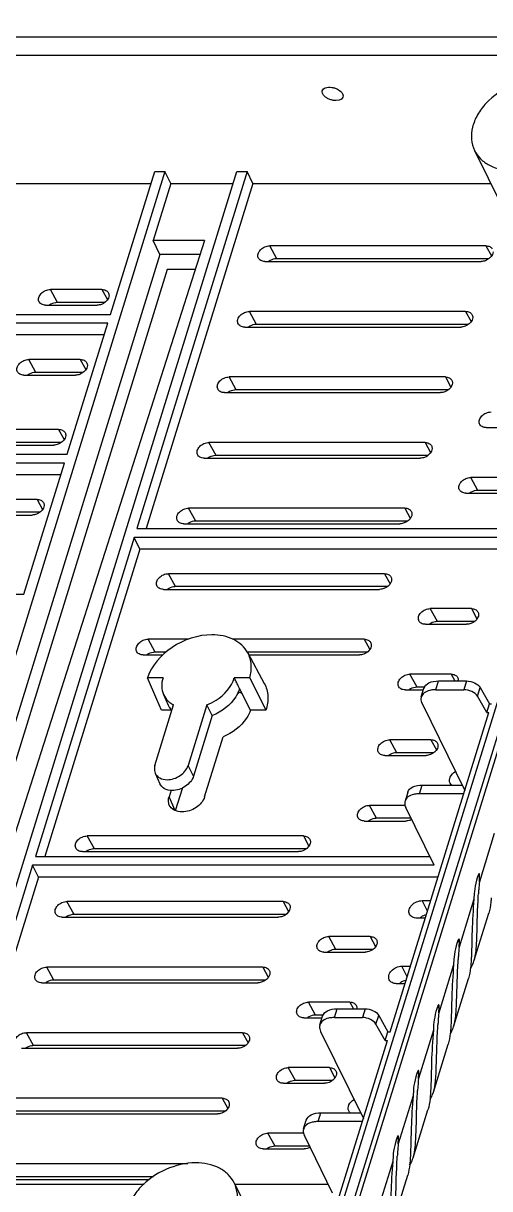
# Model space of a CAD drawing. Header units: millimetres. Extents: x -1 to 407, y -1 to 283.
# Drawn here: x 381.07 to 391.51, y 241.93 to 268.03 of the extents above; entities that cross this region are included whole.
import ezdxf

# ---------------------------------------------------------------- set-up
doc = ezdxf.new("R2010")
doc.units = ezdxf.units.MM
doc.header["$LTSCALE"] = 23.1
doc.layers.get('0').update_dxf_attribs({"linetype": 'CONTINUOUS'})

msp = doc.modelspace()

# ---------------------------------------------------------------- linework, layer by layer
at = {"color": 7, "linetype": 'Continuous'}
for p, q in [((387.9324, 240.6983), (398.3291, 274.3422)), ((398.5577, 274.3422), (388.1609, 240.6983)), ((388.2565, 240.6357), (398.6533, 274.2796)), ((391.9692, 267.7191), (380.235, 267.7191)), ((391.8326, 267.3111), (380.1216, 267.3111)), ((391.1688, 265.1809), (392.4576, 262.5546)), ((384.2405, 264.709), (377.2303, 242.0239)), ((378.8399, 242.0239), (385.8501, 264.709)), ((383.0217, 261.5101), (384.0103, 264.709)), ((386.0804, 264.709), (383.6089, 256.7113)), ((384.0103, 264.709), (384.2405, 264.709)), ((384.3702, 264.4449), (384.2405, 264.709)), ((385.8501, 264.709), (386.0804, 264.709)), ((386.21, 264.4449), (386.0804, 264.709)), ((379.1892, 264.4449), (383.9286, 264.4449)), ((386.21, 264.4449), (383.8202, 256.7113)), ((384.3702, 264.4449), (383.9744, 263.1641)), ((384.3702, 264.4449), (385.7685, 264.4449)), ((386.21, 264.4449), (391.53, 264.4449)), ((385.1234, 263.1641), (378.652, 242.8955)), ((385.1234, 263.1641), (383.9744, 263.1641)), ((384.1269, 262.8533), (383.9744, 263.1641)), ((391.4214, 263.0457), (386.5859, 263.0457)), ((386.7447, 262.7554), (386.5859, 263.0457)), ((391.4214, 263.0457), (391.5454, 262.8192)), ((384.1269, 262.8533), (377.9595, 242.8955)), ((385.0242, 262.8533), (384.1269, 262.8533)), ((386.4775, 262.6951), (391.3131, 262.6951)), ((391.484, 262.7554), (386.7447, 262.7554)), ((384.2909, 262.5192), (378.2267, 242.8955)), ((384.9175, 262.5192), (384.2909, 262.5192)), ((382.8293, 262.0665), (381.678, 262.0665)), ((381.8368, 261.7762), (381.678, 262.0665)), ((382.8293, 262.0665), (382.9533, 261.84)), ((381.5696, 261.7159), (382.721, 261.7159)), ((382.8918, 261.7762), (381.8368, 261.7762)), ((390.9676, 261.5769), (386.132, 261.5769)), ((386.2909, 261.2867), (386.132, 261.5769)), ((390.9676, 261.5769), (391.0915, 261.3504)), ((382.9612, 261.3143), (378.0105, 261.3143)), ((378.071, 261.5101), (383.0217, 261.5101)), ((382.0535, 258.3768), (382.9612, 261.3143)), ((382.8796, 261.0501), (378.1402, 261.0501)), ((386.0236, 261.2263), (390.8592, 261.2263)), ((391.0301, 261.2867), (386.2909, 261.2867)), ((382.3452, 260.4999), (381.1938, 260.4999)), ((381.3527, 260.2096), (381.1938, 260.4999)), ((382.3452, 260.4999), (382.4691, 260.2734)), ((381.0855, 260.1493), (382.2368, 260.1493)), ((382.4077, 260.2096), (381.3527, 260.2096)), ((390.5137, 260.1082), (385.6781, 260.1082)), ((385.837, 259.8179), (385.6781, 260.1082)), ((390.5137, 260.1082), (390.6376, 259.8817)), ((385.5698, 259.7576), (390.4053, 259.7576)), ((390.5762, 259.8179), (385.837, 259.8179)), ((391.4297, 258.9743), (392.3508, 258.9743)), ((381.861, 258.9332), (380.7097, 258.9332)), ((381.861, 258.9332), (381.985, 258.7067)), ((380.6014, 258.5826), (381.7527, 258.5826)), ((381.9236, 258.6429), (380.8686, 258.6429)), ((390.0598, 258.6395), (385.2242, 258.6395)), ((385.3831, 258.3492), (385.2242, 258.6395)), ((390.0598, 258.6395), (390.1838, 258.413)), ((381.993, 258.181), (377.0422, 258.181)), ((377.1028, 258.3768), (382.0535, 258.3768)), ((381.0852, 255.2435), (381.993, 258.181)), ((385.1159, 258.2889), (389.9515, 258.2889)), ((390.1223, 258.3492), (385.3831, 258.3492)), ((381.9113, 257.9168), (377.1719, 257.9168)), ((391.8851, 257.8561), (391.0842, 257.8561)), ((391.2431, 257.5659), (391.0842, 257.8561)), ((390.9759, 257.5055), (391.8969, 257.5055)), ((392.0155, 257.5659), (391.2431, 257.5659)), ((381.3769, 257.3666), (380.2256, 257.3666)), ((381.3769, 257.3666), (381.5009, 257.14)), ((389.6059, 257.1707), (384.7704, 257.1707)), ((384.9292, 256.8804), (384.7704, 257.1707)), ((389.6059, 257.1707), (389.7299, 256.9442)), ((380.1172, 257.0159), (381.2686, 257.0159)), ((381.4394, 257.0763), (380.3844, 257.0763)), ((389.6685, 256.8804), (384.9292, 256.8804)), ((383.6089, 256.7113), (392.4349, 256.7113)), ((384.662, 256.8201), (389.4976, 256.8201)), ((383.5484, 256.5154), (381.3395, 249.3676)), ((392.531, 256.5154), (383.5484, 256.5154)), ((383.678, 256.2513), (383.5484, 256.5154)), ((383.678, 256.2513), (381.5508, 249.3676)), ((392.6202, 256.2513), (383.678, 256.2513)), ((389.1521, 255.702), (384.3165, 255.702)), ((384.4754, 255.4117), (384.3165, 255.702)), ((389.1521, 255.702), (389.276, 255.4755)), ((384.2081, 255.3514), (389.0437, 255.3514)), ((389.2146, 255.4117), (384.4754, 255.4117)), ((376.1345, 255.2435), (381.0852, 255.2435)), ((391.0975, 254.9187), (390.1765, 254.9187)), ((390.3353, 254.6284), (390.1765, 254.9187)), ((391.0975, 254.9187), (391.2215, 254.6921)), ((390.0681, 254.568), (390.9892, 254.568)), ((391.16, 254.6284), (390.3353, 254.6284)), ((384.7769, 254.2332), (383.8626, 254.2332)), ((384.0215, 253.943), (383.8626, 254.2332)), ((388.6982, 254.2332), (385.7443, 254.2332)), ((388.6982, 254.2332), (388.8222, 254.0067)), ((383.7543, 253.8826), (384.1946, 253.8826)), ((384.2683, 253.943), (384.0215, 253.943)), ((388.7607, 253.943), (386.0932, 253.943)), ((386.0932, 253.929), (386.4626, 253.2432)), ((386.1182, 253.8826), (388.5898, 253.8826)), ((384.1966, 253.3687), (383.8512, 253.3687)), ((384.0572, 252.8868), (383.8512, 253.3687)), ((386.1357, 253.3687), (385.7903, 253.3687)), ((386.1357, 253.3687), (386.4987, 252.6463)), ((390.6436, 253.4499), (389.7226, 253.4499)), ((389.8814, 253.1596), (389.7226, 253.4499)), ((390.301, 253.1034), (390.3615, 253.2993)), ((390.3615, 253.2993), (390.9897, 253.2993)), ((390.6436, 253.4499), (390.7261, 253.2993)), ((390.9897, 253.2993), (390.9292, 253.1034)), ((384.2071, 252.9953), (384.3126, 252.758)), ((386.1533, 252.6463), (385.9114, 253.1279)), ((389.6142, 253.0993), (390.025, 253.0993)), ((390.0468, 253.1596), (389.8814, 253.1596)), ((389.9758, 252.9403), (390.0363, 253.1361)), ((390.301, 253.1034), (390.9292, 253.1034)), ((391.2314, 252.9562), (391.2919, 253.152)), ((391.4392, 252.5906), (391.2314, 252.9562)), ((391.2919, 253.152), (391.4997, 252.7864)), ((384.015, 251.4027), (384.4348, 252.7611)), ((384.1602, 252.6463), (384.0572, 252.8868)), ((385.1766, 252.7611), (384.7568, 251.4027)), ((385.2986, 252.5234), (385.1766, 252.7611)), ((389.993, 252.7926), (390.9492, 250.844)), ((391.4392, 252.5906), (391.4997, 252.7864)), ((391.4997, 252.7864), (391.5495, 252.7864)), ((384.3864, 252.6463), (384.1602, 252.6463)), ((385.2986, 252.5234), (384.8802, 251.1696)), ((386.4987, 252.6463), (386.1533, 252.6463)), ((389.2801, 245.4427), (391.489, 252.5906)), ((391.4392, 252.5906), (391.489, 252.5906)), ((385.1271, 250.7033), (385.5426, 252.048)), ((390.1898, 251.9812), (389.2687, 251.9812)), ((389.4276, 251.6909), (389.2687, 251.9812)), ((390.1898, 251.9812), (390.3137, 251.7547)), ((390.2523, 251.6909), (389.4276, 251.6909)), ((384.8802, 251.1696), (384.7568, 251.4027)), ((389.1604, 251.6306), (390.0814, 251.6306)), ((384.021, 251.2324), (384.1265, 250.9952)), ((384.6292, 250.903), (384.4715, 250.3925)), ((389.9367, 250.7724), (389.9972, 250.9682)), ((389.9972, 250.9682), (390.8883, 250.9682)), ((384.3774, 250.8535), (384.331, 250.7033)), ((384.4677, 250.4008), (384.331, 250.7033)), ((389.672, 250.805), (389.6115, 250.6092)), ((390.9271, 250.7724), (389.9367, 250.7724)), ((389.6157, 250.5124), (388.8148, 250.5124)), ((388.9737, 250.2222), (388.8148, 250.5124)), ((390.2616, 249.1718), (389.6287, 250.4616)), ((388.7065, 250.1618), (389.6275, 250.1618)), ((389.7462, 250.2222), (388.9737, 250.2222)), ((387.3366, 249.827), (382.501, 249.827)), ((382.6599, 249.5368), (382.501, 249.827)), ((387.3366, 249.827), (387.4605, 249.6005)), ((391.6077, 249.88), (391.2748, 248.803)), ((381.3395, 249.3676), (390.1655, 249.3676)), ((382.3926, 249.4764), (387.2282, 249.4764)), ((387.3991, 249.5368), (382.6599, 249.5368)), ((381.279, 249.1718), (379.0701, 242.0239)), ((390.2616, 249.1718), (381.279, 249.1718)), ((381.4086, 248.9076), (381.279, 249.1718)), ((381.4086, 248.9076), (379.2814, 242.0239)), ((390.3508, 248.9076), (381.4086, 248.9076)), ((391.2421, 248.9303), (391.281, 248.9303)), ((391.2748, 248.803), (391.281, 248.9303)), ((391.16, 248.5387), (391.1538, 248.4113)), ((391.2513, 248.4824), (391.2544, 248.5318)), ((386.8827, 248.3583), (382.0471, 248.3583)), ((382.206, 248.068), (382.0471, 248.3583)), ((386.8827, 248.3583), (387.0067, 248.1318)), ((389.9976, 248.3788), (390.1874, 248.3788)), ((390.1141, 248.1415), (389.9976, 248.3788)), ((391.1538, 248.4113), (390.821, 247.3342)), ((381.9388, 248.0077), (386.7743, 248.0077)), ((386.9452, 248.068), (382.206, 248.068)), ((391.1538, 247.0234), (391.4866, 248.1005)), ((390.0664, 247.9872), (389.8766, 247.9872)), ((388.8281, 247.575), (387.9071, 247.575)), ((388.0659, 247.2847), (387.9071, 247.575)), ((388.8281, 247.575), (388.9521, 247.3486)), ((387.7987, 247.2244), (388.7198, 247.2244)), ((388.8907, 247.2847), (388.0659, 247.2847)), ((390.7883, 247.4616), (390.8272, 247.4616)), ((390.821, 247.3342), (390.8272, 247.4616)), ((390.7061, 247.0699), (390.6999, 246.9426)), ((390.7975, 247.0137), (390.8005, 247.0631)), ((386.4288, 246.8896), (381.5932, 246.8896)), ((381.7521, 246.5993), (381.5932, 246.8896)), ((386.4288, 246.8896), (386.5528, 246.663)), ((389.5437, 246.9101), (389.7336, 246.9101)), ((389.6602, 246.6727), (389.5437, 246.9101)), ((390.6999, 246.9426), (390.3671, 245.8655)), ((381.4849, 246.5389), (386.3205, 246.5389)), ((386.4913, 246.5993), (381.7521, 246.5993)), ((389.6125, 246.5184), (389.4227, 246.5184)), ((390.6999, 245.5547), (391.0327, 246.6317)), ((388.3743, 246.1062), (387.4532, 246.1062)), ((387.6121, 245.816), (387.4532, 246.1062)), ((388.0316, 245.7597), (388.0922, 245.9556)), ((388.0922, 245.9556), (388.7203, 245.9556)), ((388.3743, 246.1062), (388.4567, 245.9556)), ((388.7203, 245.9556), (388.6598, 245.7597)), ((390.3344, 245.9928), (390.3733, 245.9928)), ((390.3671, 245.8655), (390.3733, 245.9928)), ((387.3449, 245.7556), (387.7556, 245.7556)), ((387.7774, 245.816), (387.6121, 245.816)), ((387.7064, 245.5966), (387.767, 245.7924)), ((388.0316, 245.7597), (388.6598, 245.7597)), ((388.962, 245.6125), (389.0226, 245.8083)), ((389.0226, 245.8083), (389.2303, 245.4427)), ((385.9749, 245.4208), (381.1394, 245.4208)), ((381.2982, 245.1305), (381.1394, 245.4208)), ((385.9749, 245.4208), (386.0989, 245.1943)), ((387.7236, 245.4489), (388.6799, 243.5003)), ((389.1698, 245.2469), (388.962, 245.6125)), ((389.1698, 245.2469), (389.2303, 245.4427)), ((389.2303, 245.4427), (389.2801, 245.4427)), ((390.2461, 245.4738), (389.9132, 244.3968)), ((390.2522, 245.6012), (390.2461, 245.4738)), ((390.3436, 245.545), (390.3467, 245.5943)), ((386.0375, 245.1305), (381.2982, 245.1305)), ((387.7612, 240.5274), (389.2196, 245.2469)), ((389.1698, 245.2469), (389.2196, 245.2469)), ((390.246, 244.0859), (390.5788, 245.163)), ((381.031, 245.0702), (385.8666, 245.0702)), ((387.9204, 244.6375), (386.9993, 244.6375)), ((387.1582, 244.3472), (386.9993, 244.6375)), ((387.9204, 244.6375), (388.0445, 244.4106)), ((387.9838, 244.3472), (387.1582, 244.3472)), ((389.8805, 244.5241), (389.9194, 244.5241)), ((389.9132, 244.3968), (389.9194, 244.5241)), ((386.891, 244.2869), (387.812, 244.2869)), ((389.7984, 244.1324), (389.7922, 244.0051)), ((389.8897, 244.0762), (389.8928, 244.1256)), ((385.5211, 243.9521), (380.6855, 243.9521)), ((385.5211, 243.9521), (385.645, 243.7256)), ((389.7922, 244.0051), (389.4593, 242.928)), ((380.5771, 243.6015), (385.4127, 243.6015)), ((385.5836, 243.6618), (380.8444, 243.6618)), ((387.6673, 243.4287), (387.7278, 243.6245)), ((387.7278, 243.6245), (388.6189, 243.6245)), ((389.7921, 242.6172), (390.125, 243.6942)), ((387.3421, 243.2655), (387.4026, 243.4614)), ((388.6577, 243.4287), (387.6673, 243.4287)), ((387.3463, 243.1688), (386.5455, 243.1688)), ((386.7043, 242.8785), (386.5455, 243.1688)), ((387.9923, 241.8281), (387.3593, 243.1179)), ((389.4267, 243.0554), (389.4655, 243.0554)), ((389.4593, 242.928), (389.4655, 243.0554)), ((386.4371, 242.8181), (387.3582, 242.8181)), ((387.4768, 242.8785), (386.7043, 242.8785)), ((389.3383, 242.5363), (389.0055, 241.4593)), ((389.3445, 242.6637), (389.3383, 242.5363)), ((389.4359, 242.6075), (389.4389, 242.6569)), ((384.7552, 242.4833), (380.2316, 242.4833)), ((379.0701, 242.0239), (383.7735, 242.0239)), ((380.1233, 242.1327), (383.8899, 242.1327)), ((383.9799, 242.1931), (380.3905, 242.1931)), ((385.791, 242.0542), (387.0798, 239.4279)), ((385.8059, 242.0239), (387.8962, 242.0239)), ((389.3383, 241.1484), (389.6711, 242.2255))]:
    msp.add_line(p, q, dxfattribs=at)
for centre, radius, start, end in [((390.6606, 253.3195), 0.142, 351.97661, 357.90753), ((385.724, 252.2532), 0.8075, 77.26677, 79.30687), ((385.7325, 252.2907), 0.7691, 74.4331, 77.27349), ((385.742, 252.325), 0.7334, 72.01219, 74.42625), ((384.7306, 252.944), 0.4575, 203.96883, 212.07529), ((384.7406, 252.9507), 0.4695, 212.12279, 222.75593), ((389.6176, 250.4676), 0.3069, 290.3667, 297.53594), ((402.879, 247.7926), 11.6481, 175.02372, 175.87512), ((403.2703, 247.7641), 12.0404, 175.87413, 176.34444), ((390.1538, 247.7371), 0.3298, 123.96402, 130.14207), ((402.4251, 246.3238), 11.6481, 175.02372, 175.87512), ((402.8165, 246.2954), 12.0404, 175.87413, 176.34444), ((389.6999, 246.2683), 0.3298, 123.96402, 130.14207), ((402.3626, 244.8267), 12.0404, 175.87413, 176.34444), ((401.9713, 244.8551), 11.6481, 175.02372, 175.87512), ((401.5174, 243.3864), 11.6481, 175.02372, 175.87512), ((401.9087, 243.3579), 12.0404, 175.87413, 176.34444), ((401.0635, 241.9176), 11.6481, 175.02372, 175.87512), ((401.4549, 241.8892), 12.0404, 175.87413, 176.34444)]:
    msp.add_arc(centre, radius, start, end, dxfattribs=at)
for centre in [(391.2205, 248.7345), (390.7666, 247.2657), (390.3128, 245.797), (389.8589, 244.3283), (389.405, 242.8595)]:
    msp.add_ellipse(centre, major_axis=(0.0529, 0.2499), ratio=0.1214598, start_param=-0.6450953, end_param=2.4964974, dxfattribs=at)
for points, knots in [([(392.6648, 266.7872), (392.4364, 266.7872), (391.9743, 266.6783), (391.4939, 266.347), (391.2272, 265.9933), (391.1105, 265.714), (391.0835, 265.4338), (391.131, 265.258), (391.1689, 265.1808)], [0, 0, 0, 0, 0.2703309, 0.5444852, 0.6724799, 0.790269, 0.8982231, 1, 1, 1, 1]), ([(387.7607, 266.5192), (387.7698, 266.5509), (387.8225, 266.5896), (387.901, 266.6014), (387.9753, 266.5975), (388.0511, 266.5779), (388.138, 266.5373), (388.1947, 266.4887), (388.214, 266.4495)], [0, 0, 0, 0, 0.1869055, 0.3118999, 0.4541051, 0.60459, 0.7524478, 1, 1, 1, 1]), ([(387.7695, 266.4495), (387.7667, 266.4554), (387.7576, 266.4772), (387.756, 266.5027), (387.7607, 266.5192)], [0, 0, 0, 0, 0.2735636, 1, 1, 1, 1]), ([(388.2217, 266.3767), (388.1979, 266.3051), (388.0488, 266.2886), (387.9312, 266.3221), (387.8441, 266.3625), (387.7885, 266.4108), (387.7695, 266.4495)], [0, 0, 0, 0, 0.4418528, 0.5959184, 0.7470142, 1, 1, 1, 1]), ([(388.214, 266.4495), (388.217, 266.4434), (388.2263, 266.4206), (388.2274, 266.3937), (388.2217, 266.3767)], [0, 0, 0, 0, 0.2743885, 1, 1, 1, 1]), ([(391.1689, 265.1808), (391.2029, 265.1115), (391.298, 264.9808), (391.5779, 264.7821), (391.8487, 264.731), (392.0294, 264.731)], [0, 0, 0, 0, 0.2277254, 0.466793, 1, 1, 1, 1]), ([(386.3273, 262.7797), (386.3164, 262.8069), (386.3172, 262.8765), (386.3767, 262.9646), (386.4708, 263.0279), (386.5479, 263.0457), (386.5859, 263.0457)], [0, 0, 0, 0, 0.2088114, 0.4551301, 0.7297746, 1, 1, 1, 1]), ([(391.5803, 262.91), (391.5796, 262.8901), (391.5566, 262.8012), (391.4752, 262.7374), (391.4099, 262.7132)], [0, 0, 0, 0, 0.2230683, 1, 1, 1, 1]), ([(391.4214, 263.0457), (391.4507, 263.0457), (391.5065, 263.0362), (391.5511, 262.9987), (391.5639, 262.9768)], [0, 0, 0, 0, 0.5353291, 1, 1, 1, 1]), ([(386.4775, 262.6951), (386.4452, 262.6951), (386.383, 262.7064), (386.3377, 262.7538), (386.3273, 262.7797)], [0, 0, 0, 0, 0.5373811, 1, 1, 1, 1]), ([(386.7447, 262.7554), (386.7293, 262.7554), (386.6657, 262.7499), (386.6042, 262.725), (386.5641, 262.698)], [0, 0, 0, 0, 0.2416684, 1, 1, 1, 1]), ([(381.4194, 261.8005), (381.4085, 261.8278), (381.4093, 261.8974), (381.4688, 261.9854), (381.5629, 262.0488), (381.64, 262.0665), (381.678, 262.0665)], [0, 0, 0, 0, 0.2088114, 0.4551301, 0.7297746, 1, 1, 1, 1]), ([(382.9882, 261.9309), (382.9874, 261.9109), (382.9644, 261.8221), (382.8831, 261.7582), (382.8178, 261.734)], [0, 0, 0, 0, 0.2230683, 1, 1, 1, 1]), ([(382.8293, 262.0665), (382.8585, 262.0665), (382.9143, 262.0571), (382.9589, 262.0195), (382.9718, 261.9976)], [0, 0, 0, 0, 0.5353291, 1, 1, 1, 1]), ([(381.5696, 261.7159), (381.5373, 261.7159), (381.4751, 261.7273), (381.4298, 261.7747), (381.4194, 261.8005)], [0, 0, 0, 0, 0.5373811, 1, 1, 1, 1]), ([(381.8368, 261.7762), (381.8215, 261.7762), (381.7578, 261.7708), (381.6963, 261.7458), (381.6563, 261.7189)], [0, 0, 0, 0, 0.2416684, 1, 1, 1, 1]), ([(385.8734, 261.3109), (385.8625, 261.3382), (385.8633, 261.4078), (385.9228, 261.4959), (386.0169, 261.5592), (386.094, 261.5769), (386.132, 261.5769)], [0, 0, 0, 0, 0.2088114, 0.4551301, 0.7297746, 1, 1, 1, 1]), ([(390.9676, 261.5769), (390.9968, 261.5769), (391.0526, 261.5675), (391.0972, 261.5299), (391.1101, 261.5081)], [0, 0, 0, 0, 0.5353291, 1, 1, 1, 1]), ([(386.0236, 261.2263), (385.9913, 261.2263), (385.9291, 261.2377), (385.8838, 261.2851), (385.8734, 261.3109)], [0, 0, 0, 0, 0.5373811, 1, 1, 1, 1]), ([(391.1264, 261.4413), (391.1257, 261.4213), (391.1027, 261.3325), (391.0214, 261.2686), (390.956, 261.2444)], [0, 0, 0, 0, 0.2230683, 1, 1, 1, 1]), ([(386.2909, 261.2867), (386.2755, 261.2867), (386.2119, 261.2812), (386.1503, 261.2563), (386.1103, 261.2293)], [0, 0, 0, 0, 0.2416684, 1, 1, 1, 1]), ([(380.9353, 260.2339), (380.9244, 260.2611), (380.9252, 260.3307), (380.9847, 260.4188), (381.0788, 260.4821), (381.1559, 260.4999), (381.1938, 260.4999)], [0, 0, 0, 0, 0.2088114, 0.4551301, 0.7297746, 1, 1, 1, 1]), ([(382.504, 260.3642), (382.5033, 260.3442), (382.4803, 260.2554), (382.399, 260.1916), (382.3336, 260.1674)], [0, 0, 0, 0, 0.2230683, 1, 1, 1, 1]), ([(382.3452, 260.4999), (382.3744, 260.4999), (382.4302, 260.4904), (382.4748, 260.4528), (382.4877, 260.431)], [0, 0, 0, 0, 0.5353291, 1, 1, 1, 1]), ([(381.0855, 260.1493), (381.0532, 260.1493), (380.991, 260.1606), (380.9456, 260.208), (380.9353, 260.2339)], [0, 0, 0, 0, 0.5373811, 1, 1, 1, 1]), ([(381.3527, 260.2096), (381.3373, 260.2096), (381.2737, 260.2041), (381.2122, 260.1792), (381.1721, 260.1522)], [0, 0, 0, 0, 0.2416684, 1, 1, 1, 1]), ([(385.4195, 259.8422), (385.4086, 259.8694), (385.4095, 259.939), (385.469, 260.0271), (385.563, 260.0905), (385.6401, 260.1082), (385.6781, 260.1082)], [0, 0, 0, 0, 0.2088114, 0.4551301, 0.7297746, 1, 1, 1, 1]), ([(390.5137, 260.1082), (390.5429, 260.1082), (390.5987, 260.0988), (390.6433, 260.0612), (390.6562, 260.0393)], [0, 0, 0, 0, 0.5353291, 1, 1, 1, 1]), ([(385.5698, 259.7576), (385.5374, 259.7576), (385.4753, 259.7689), (385.4299, 259.8164), (385.4195, 259.8422)], [0, 0, 0, 0, 0.5373811, 1, 1, 1, 1]), ([(385.837, 259.8179), (385.8216, 259.8179), (385.758, 259.8125), (385.6964, 259.7875), (385.6564, 259.7605)], [0, 0, 0, 0, 0.2416684, 1, 1, 1, 1]), ([(390.6725, 259.9726), (390.6718, 259.9526), (390.6488, 259.8637), (390.5675, 259.7999), (390.5022, 259.7757)], [0, 0, 0, 0, 0.2230683, 1, 1, 1, 1]), ([(391.2795, 259.0589), (391.2686, 259.0861), (391.2694, 259.1557), (391.3289, 259.2438), (391.423, 259.3071), (391.5001, 259.3249), (391.5381, 259.3249)], [0, 0, 0, 0, 0.2088114, 0.4551301, 0.7297746, 1, 1, 1, 1]), ([(391.4297, 258.9743), (391.3974, 258.9743), (391.3352, 258.9856), (391.2899, 259.033), (391.2795, 259.0589)], [0, 0, 0, 0, 0.5373811, 1, 1, 1, 1]), ([(382.0199, 258.7976), (382.0192, 258.7776), (381.9962, 258.6888), (381.9148, 258.6249), (381.8495, 258.6007)], [0, 0, 0, 0, 0.2230683, 1, 1, 1, 1]), ([(381.861, 258.9332), (381.8903, 258.9332), (381.9461, 258.9238), (381.9907, 258.8862), (382.0035, 258.8643)], [0, 0, 0, 0, 0.5353291, 1, 1, 1, 1]), ([(384.9657, 258.3735), (384.9548, 258.4007), (384.9556, 258.4703), (385.0151, 258.5584), (385.1092, 258.6217), (385.1863, 258.6395), (385.2242, 258.6395)], [0, 0, 0, 0, 0.2088114, 0.4551301, 0.7297746, 1, 1, 1, 1]), ([(390.2187, 258.5038), (390.218, 258.4838), (390.195, 258.395), (390.1136, 258.3312), (390.0483, 258.307)], [0, 0, 0, 0, 0.2230683, 1, 1, 1, 1]), ([(390.0598, 258.6395), (390.089, 258.6395), (390.1448, 258.63), (390.1895, 258.5924), (390.2023, 258.5706)], [0, 0, 0, 0, 0.5353291, 1, 1, 1, 1]), ([(385.1159, 258.2889), (385.0836, 258.2889), (385.0214, 258.3002), (384.976, 258.3476), (384.9657, 258.3735)], [0, 0, 0, 0, 0.5373811, 1, 1, 1, 1]), ([(385.3831, 258.3492), (385.3677, 258.3492), (385.3041, 258.3437), (385.2426, 258.3188), (385.2025, 258.2918)], [0, 0, 0, 0, 0.2416684, 1, 1, 1, 1]), ([(390.8256, 257.5901), (390.8147, 257.6174), (390.8156, 257.687), (390.8751, 257.7751), (390.9691, 257.8384), (391.0462, 257.8561), (391.0842, 257.8561)], [0, 0, 0, 0, 0.2088114, 0.4551301, 0.7297746, 1, 1, 1, 1]), ([(390.9759, 257.5055), (390.9435, 257.5055), (390.8814, 257.5169), (390.836, 257.5643), (390.8256, 257.5901)], [0, 0, 0, 0, 0.5373811, 1, 1, 1, 1]), ([(391.2431, 257.5659), (391.2277, 257.5659), (391.1641, 257.5604), (391.1025, 257.5355), (391.0625, 257.5085)], [0, 0, 0, 0, 0.2416684, 1, 1, 1, 1]), ([(381.5358, 257.2309), (381.535, 257.2109), (381.512, 257.1221), (381.4307, 257.0583), (381.3654, 257.0341)], [0, 0, 0, 0, 0.2230683, 1, 1, 1, 1]), ([(381.3769, 257.3666), (381.4061, 257.3666), (381.4619, 257.3571), (381.5065, 257.3195), (381.5194, 257.2977)], [0, 0, 0, 0, 0.5353291, 1, 1, 1, 1]), ([(384.5118, 256.9047), (384.5009, 256.932), (384.5017, 257.0016), (384.5612, 257.0897), (384.6553, 257.153), (384.7324, 257.1707), (384.7704, 257.1707)], [0, 0, 0, 0, 0.2088114, 0.4551301, 0.7297746, 1, 1, 1, 1]), ([(389.6059, 257.1707), (389.6352, 257.1707), (389.691, 257.1613), (389.7356, 257.1237), (389.7484, 257.1018)], [0, 0, 0, 0, 0.5353291, 1, 1, 1, 1]), ([(384.662, 256.8201), (384.6297, 256.8201), (384.5675, 256.8315), (384.5222, 256.8789), (384.5118, 256.9047)], [0, 0, 0, 0, 0.5373811, 1, 1, 1, 1]), ([(384.9292, 256.8804), (384.9138, 256.8804), (384.8502, 256.875), (384.7887, 256.85), (384.7486, 256.8231)], [0, 0, 0, 0, 0.2416684, 1, 1, 1, 1]), ([(389.7648, 257.0351), (389.7641, 257.0151), (389.7411, 256.9263), (389.6597, 256.8624), (389.5944, 256.8382)], [0, 0, 0, 0, 0.2230683, 1, 1, 1, 1]), ([(384.0579, 255.436), (384.047, 255.4632), (384.0479, 255.5328), (384.1073, 255.6209), (384.2014, 255.6843), (384.2785, 255.702), (384.3165, 255.702)], [0, 0, 0, 0, 0.2088114, 0.4551301, 0.7297746, 1, 1, 1, 1]), ([(389.3109, 255.5664), (389.3102, 255.5464), (389.2872, 255.4575), (389.2059, 255.3937), (389.1405, 255.3695)], [0, 0, 0, 0, 0.2230683, 1, 1, 1, 1]), ([(389.1521, 255.702), (389.1813, 255.702), (389.2371, 255.6925), (389.2817, 255.655), (389.2946, 255.6331)], [0, 0, 0, 0, 0.5353291, 1, 1, 1, 1]), ([(384.2081, 255.3514), (384.1758, 255.3514), (384.1136, 255.3627), (384.0683, 255.4101), (384.0579, 255.436)], [0, 0, 0, 0, 0.5373811, 1, 1, 1, 1]), ([(384.4754, 255.4117), (384.46, 255.4117), (384.3964, 255.4062), (384.3348, 255.3813), (384.2948, 255.3543)], [0, 0, 0, 0, 0.2416684, 1, 1, 1, 1]), ([(389.9179, 254.6526), (389.907, 254.6799), (389.9078, 254.7495), (389.9673, 254.8376), (390.0614, 254.9009), (390.1385, 254.9187), (390.1765, 254.9187)], [0, 0, 0, 0, 0.2088114, 0.4551301, 0.7297746, 1, 1, 1, 1]), ([(391.2564, 254.783), (391.2557, 254.763), (391.2327, 254.6742), (391.1513, 254.6104), (391.086, 254.5862)], [0, 0, 0, 0, 0.2230683, 1, 1, 1, 1]), ([(391.0975, 254.9187), (391.1267, 254.9187), (391.1825, 254.9092), (391.2272, 254.8716), (391.24, 254.8498)], [0, 0, 0, 0, 0.5353291, 1, 1, 1, 1]), ([(390.0681, 254.568), (390.0358, 254.568), (389.9736, 254.5794), (389.9282, 254.6268), (389.9179, 254.6526)], [0, 0, 0, 0, 0.5373811, 1, 1, 1, 1]), ([(390.3353, 254.6284), (390.3199, 254.6284), (390.2563, 254.6229), (390.1948, 254.598), (390.1547, 254.571)], [0, 0, 0, 0, 0.2416684, 1, 1, 1, 1]), ([(385.2912, 254.3324), (384.9796, 254.3324), (384.374, 254.1346), (383.9397, 253.6466), (383.8512, 253.3687)], [0, 0, 0, 0, 0.5165536, 1, 1, 1, 1]), ([(386.0933, 253.9289), (386.0249, 254.0558), (385.7759, 254.2775), (385.4576, 254.3324), (385.2912, 254.3324)], [0, 0, 0, 0, 0.4641608, 1, 1, 1, 1]), ([(383.6041, 253.9672), (383.5931, 253.9945), (383.594, 254.0641), (383.6535, 254.1522), (383.7476, 254.2155), (383.8246, 254.2332), (383.8626, 254.2332)], [0, 0, 0, 0, 0.2088114, 0.4551301, 0.7297746, 1, 1, 1, 1]), ([(388.857, 254.0976), (388.8563, 254.0776), (388.8333, 253.9888), (388.752, 253.925), (388.6867, 253.9007)], [0, 0, 0, 0, 0.2230683, 1, 1, 1, 1]), ([(388.6982, 254.2332), (388.7274, 254.2332), (388.7832, 254.2238), (388.8278, 254.1862), (388.8407, 254.1644)], [0, 0, 0, 0, 0.5353291, 1, 1, 1, 1]), ([(383.7543, 253.8826), (383.7219, 253.8826), (383.6598, 253.894), (383.6144, 253.9414), (383.6041, 253.9672)], [0, 0, 0, 0, 0.5373811, 1, 1, 1, 1]), ([(384.0215, 253.943), (384.0061, 253.943), (383.9425, 253.9375), (383.8809, 253.9126), (383.8409, 253.8856)], [0, 0, 0, 0, 0.2416684, 1, 1, 1, 1]), ([(386.1357, 253.3687), (386.164, 253.4633), (386.1906, 253.6574), (386.137, 253.8477), (386.0933, 253.9289)], [0, 0, 0, 0, 0.5171671, 1, 1, 1, 1]), ([(384.1966, 253.3687), (384.1765, 253.3063), (384.155, 253.1787), (384.1823, 253.0512), (384.2071, 252.9954)], [0, 0, 0, 0, 0.5177885, 1, 1, 1, 1]), ([(385.1766, 252.7611), (385.25, 252.79), (385.5101, 252.9221), (385.7296, 253.1635), (385.7903, 253.3687)], [0, 0, 0, 0, 0.2694389, 1, 1, 1, 1]), ([(385.9114, 253.1279), (385.9012, 253.1481), (385.8734, 253.1968), (385.8384, 253.2797), (385.8055, 253.3384), (385.7903, 253.3687)], [0, 0, 0, 0, 0.2522679, 0.6229339, 1, 1, 1, 1]), ([(386.4627, 253.2429), (386.5092, 253.1566), (386.5645, 252.9529), (386.5315, 252.7465), (386.4987, 252.6463)], [0, 0, 0, 0, 0.4816635, 1, 1, 1, 1]), ([(389.464, 253.1839), (389.4531, 253.2112), (389.4539, 253.2808), (389.5134, 253.3689), (389.6075, 253.4322), (389.6846, 253.4499), (389.7226, 253.4499)], [0, 0, 0, 0, 0.2088114, 0.4551301, 0.7297746, 1, 1, 1, 1]), ([(390.0364, 253.1362), (390.0524, 253.188), (390.1582, 253.2844), (390.2886, 253.2993), (390.3615, 253.2993)], [0, 0, 0, 0, 0.4264975, 1, 1, 1, 1]), ([(390.6436, 253.4499), (390.6729, 253.4499), (390.7287, 253.4405), (390.7733, 253.4029), (390.7861, 253.381)], [0, 0, 0, 0, 0.5353291, 1, 1, 1, 1]), ([(390.9897, 253.2993), (391.0512, 253.2993), (391.1657, 253.271), (391.2654, 253.1987), (391.2919, 253.152)], [0, 0, 0, 0, 0.5335046, 1, 1, 1, 1]), ([(384.2071, 252.9954), (384.2306, 252.9425), (384.2771, 252.8767), (384.3362, 252.8258), (384.3521, 252.8136)], [0, 0, 0, 0, 0.7431866, 1, 1, 1, 1]), ([(385.9114, 253.1279), (385.8915, 253.0636), (385.7632, 252.7976), (385.5076, 252.6067), (385.2986, 252.5234)], [0, 0, 0, 0, 0.2302332, 1, 1, 1, 1]), ([(389.6142, 253.0993), (389.5819, 253.0993), (389.5197, 253.1107), (389.4744, 253.1581), (389.464, 253.1839)], [0, 0, 0, 0, 0.5373811, 1, 1, 1, 1]), ([(389.8814, 253.1596), (389.8661, 253.1596), (389.8025, 253.1542), (389.7409, 253.1292), (389.7009, 253.1023)], [0, 0, 0, 0, 0.2416684, 1, 1, 1, 1]), ([(390.1658, 253.0881), (390.1215, 253.0772), (390.0418, 253.0461), (389.9869, 252.976), (389.9758, 252.9403)], [0, 0, 0, 0, 0.5495895, 1, 1, 1, 1]), ([(390.301, 253.1034), (390.2891, 253.1034), (390.2437, 253.1022), (390.1983, 253.0961), (390.1658, 253.0881)], [0, 0, 0, 0, 0.2619158, 1, 1, 1, 1]), ([(391.2314, 252.9562), (391.2048, 253.0029), (391.1052, 253.0752), (390.9907, 253.1034), (390.9292, 253.1034)], [0, 0, 0, 0, 0.4664954, 1, 1, 1, 1]), ([(389.9758, 252.9403), (389.9723, 252.929), (389.9626, 252.8793), (389.9761, 252.8271), (389.993, 252.7926)], [0, 0, 0, 0, 0.2356501, 1, 1, 1, 1]), ([(386.1533, 252.6463), (386.132, 252.5828), (386.0007, 252.3213), (385.7489, 252.1326), (385.5426, 252.048)], [0, 0, 0, 0, 0.2309557, 1, 1, 1, 1]), ([(389.0101, 251.7152), (388.9992, 251.7424), (389.0001, 251.812), (389.0596, 251.9001), (389.1536, 251.9635), (389.2307, 251.9812), (389.2687, 251.9812)], [0, 0, 0, 0, 0.2088114, 0.4551301, 0.7297746, 1, 1, 1, 1]), ([(390.1898, 251.9812), (390.219, 251.9812), (390.2748, 251.9717), (390.3194, 251.9342), (390.3323, 251.9123)], [0, 0, 0, 0, 0.5353291, 1, 1, 1, 1]), ([(389.1604, 251.6306), (389.128, 251.6306), (389.0659, 251.6419), (389.0205, 251.6893), (389.0101, 251.7152)], [0, 0, 0, 0, 0.5373811, 1, 1, 1, 1]), ([(389.4276, 251.6909), (389.4122, 251.6909), (389.3486, 251.6854), (389.287, 251.6605), (389.247, 251.6335)], [0, 0, 0, 0, 0.2416684, 1, 1, 1, 1]), ([(390.3486, 251.8455), (390.3479, 251.8256), (390.3249, 251.7367), (390.2436, 251.6729), (390.1782, 251.6487)], [0, 0, 0, 0, 0.2230683, 1, 1, 1, 1]), ([(384.015, 251.4027), (384.0105, 251.388), (383.9975, 251.332), (384.0039, 251.2709), (384.0211, 251.2323)], [0, 0, 0, 0, 0.2659879, 1, 1, 1, 1]), ([(384.2884, 251.0872), (384.3901, 251.0872), (384.5875, 251.152), (384.7287, 251.3119), (384.7568, 251.4027)], [0, 0, 0, 0, 0.5169793, 1, 1, 1, 1]), ([(384.0211, 251.2323), (384.041, 251.1875), (384.1226, 251.1068), (384.2316, 251.0872), (384.2884, 251.0872)], [0, 0, 0, 0, 0.4631538, 1, 1, 1, 1]), ([(384.8802, 251.1696), (384.8515, 251.0765), (384.7068, 250.9128), (384.5046, 250.8464), (384.4004, 250.8464)], [0, 0, 0, 0, 0.483021, 1, 1, 1, 1]), ([(390.6204, 251.0103), (390.6005, 251.051), (390.6122, 251.1674), (390.6921, 251.24), (390.7404, 251.2688)], [0, 0, 0, 0, 0.4458032, 1, 1, 1, 1]), ([(384.4004, 250.8464), (384.3422, 250.8464), (384.2306, 250.8665), (384.147, 250.9492), (384.1266, 250.995)], [0, 0, 0, 0, 0.5368464, 1, 1, 1, 1]), ([(389.672, 250.8051), (389.6881, 250.8569), (389.7939, 250.9533), (389.9242, 250.9682), (389.9972, 250.9682)], [0, 0, 0, 0, 0.4264975, 1, 1, 1, 1]), ([(384.3376, 250.5205), (384.3315, 250.5341), (384.3119, 250.593), (384.3172, 250.6585), (384.331, 250.7033)], [0, 0, 0, 0, 0.2407838, 1, 1, 1, 1]), ([(385.1271, 250.7033), (385.097, 250.6059), (384.9454, 250.4344), (384.7336, 250.3648), (384.6244, 250.3648)], [0, 0, 0, 0, 0.483021, 1, 1, 1, 1]), ([(389.6115, 250.6093), (389.608, 250.598), (389.5983, 250.5482), (389.6117, 250.4961), (389.6287, 250.4616)], [0, 0, 0, 0, 0.2356501, 1, 1, 1, 1]), ([(389.8014, 250.7571), (389.7572, 250.7462), (389.6775, 250.7151), (389.6226, 250.645), (389.6115, 250.6093)], [0, 0, 0, 0, 0.5495895, 1, 1, 1, 1]), ([(389.9367, 250.7724), (389.9248, 250.7724), (389.8794, 250.7712), (389.834, 250.7651), (389.8014, 250.7571)], [0, 0, 0, 0, 0.2619158, 1, 1, 1, 1]), ([(384.6244, 250.3648), (384.5635, 250.3648), (384.4465, 250.3858), (384.359, 250.4725), (384.3376, 250.5205)], [0, 0, 0, 0, 0.5368464, 1, 1, 1, 1]), ([(388.5563, 250.2464), (388.5453, 250.2737), (388.5462, 250.3433), (388.6057, 250.4314), (388.6998, 250.4947), (388.7768, 250.5124), (388.8148, 250.5124)], [0, 0, 0, 0, 0.2088114, 0.4551301, 0.7297746, 1, 1, 1, 1]), ([(388.7065, 250.1618), (388.6742, 250.1618), (388.612, 250.1732), (388.5666, 250.2206), (388.5563, 250.2464)], [0, 0, 0, 0, 0.5373811, 1, 1, 1, 1]), ([(388.9737, 250.2222), (388.9583, 250.2222), (388.8947, 250.2167), (388.8332, 250.1918), (388.7931, 250.1648)], [0, 0, 0, 0, 0.2416684, 1, 1, 1, 1]), ([(382.2424, 249.561), (382.2315, 249.5883), (382.2324, 249.6579), (382.2918, 249.746), (382.3859, 249.8093), (382.463, 249.827), (382.501, 249.827)], [0, 0, 0, 0, 0.2088114, 0.4551301, 0.7297746, 1, 1, 1, 1]), ([(387.3366, 249.827), (387.3658, 249.827), (387.4216, 249.8176), (387.4662, 249.78), (387.4791, 249.7582)], [0, 0, 0, 0, 0.5353291, 1, 1, 1, 1]), ([(382.3926, 249.4764), (382.3603, 249.4764), (382.2981, 249.4878), (382.2528, 249.5352), (382.2424, 249.561)], [0, 0, 0, 0, 0.5373811, 1, 1, 1, 1]), ([(387.4954, 249.6914), (387.4947, 249.6714), (387.4717, 249.5826), (387.3904, 249.5187), (387.325, 249.4945)], [0, 0, 0, 0, 0.2230683, 1, 1, 1, 1]), ([(382.6599, 249.5368), (382.6445, 249.5368), (382.5809, 249.5313), (382.5193, 249.5064), (382.4793, 249.4794)], [0, 0, 0, 0, 0.2416684, 1, 1, 1, 1]), ([(381.7886, 248.0923), (381.7776, 248.1195), (381.7785, 248.1891), (381.838, 248.2772), (381.9321, 248.3406), (382.0091, 248.3583), (382.0471, 248.3583)], [0, 0, 0, 0, 0.2088114, 0.4551301, 0.7297746, 1, 1, 1, 1]), ([(386.8827, 248.3583), (386.9119, 248.3583), (386.9677, 248.3489), (387.0123, 248.3113), (387.0252, 248.2894)], [0, 0, 0, 0, 0.5353291, 1, 1, 1, 1]), ([(389.7127, 248.0728), (389.6981, 248.1027), (389.6942, 248.182), (389.7595, 248.2843), (389.8659, 248.358), (389.9541, 248.3788), (389.9976, 248.3788)], [0, 0, 0, 0, 0.207571, 0.4526467, 0.728186, 1, 1, 1, 1]), ([(391.1538, 248.4113), (391.133, 248.1729), (391.1099, 247.7504), (391.1039, 247.3275), (391.0967, 247.144)], [0, 0, 0, 0, 0.5658017, 1, 1, 1, 1]), ([(391.1538, 247.0234), (391.1787, 247.104), (391.208, 247.2948), (391.2286, 247.7822), (391.2336, 248.1864), (391.2513, 248.4824)], [0, 0, 0, 0, 0.1727771, 0.3924188, 1, 1, 1, 1]), ([(391.5412, 248.4392), (391.5388, 248.4072), (391.5288, 248.2933), (391.5109, 248.1792), (391.4866, 248.1005)], [0, 0, 0, 0, 0.2805344, 1, 1, 1, 1]), ([(381.9388, 248.0077), (381.9064, 248.0077), (381.8443, 248.019), (381.7989, 248.0665), (381.7886, 248.0923)], [0, 0, 0, 0, 0.5373811, 1, 1, 1, 1]), ([(382.206, 248.068), (382.1906, 248.068), (382.127, 248.0626), (382.0654, 248.0376), (382.0254, 248.0106)], [0, 0, 0, 0, 0.2416684, 1, 1, 1, 1]), ([(387.0415, 248.2227), (387.0408, 248.2027), (387.0178, 248.1138), (386.9365, 248.05), (386.8712, 248.0258)], [0, 0, 0, 0, 0.2230683, 1, 1, 1, 1]), ([(389.8766, 247.9872), (389.8422, 247.9872), (389.7762, 247.9988), (389.7258, 248.0462), (389.7127, 248.0728)], [0, 0, 0, 0, 0.5364904, 1, 1, 1, 1]), ([(387.6485, 247.309), (387.6376, 247.3362), (387.6384, 247.4058), (387.6979, 247.4939), (387.792, 247.5572), (387.8691, 247.575), (387.9071, 247.575)], [0, 0, 0, 0, 0.2088114, 0.4551301, 0.7297746, 1, 1, 1, 1]), ([(388.8281, 247.575), (388.8574, 247.575), (388.9132, 247.5655), (388.9578, 247.528), (388.9706, 247.5061)], [0, 0, 0, 0, 0.5353385, 1, 1, 1, 1]), ([(387.7987, 247.2244), (387.7664, 247.2244), (387.7042, 247.2357), (387.6589, 247.2831), (387.6485, 247.309)], [0, 0, 0, 0, 0.5373811, 1, 1, 1, 1]), ([(388.0659, 247.2847), (388.0506, 247.2847), (387.987, 247.2792), (387.9254, 247.2543), (387.8854, 247.2273)], [0, 0, 0, 0, 0.2416684, 1, 1, 1, 1]), ([(388.9027, 247.2915), (388.8641, 247.2601), (388.8012, 247.2309), (388.7357, 247.2244), (388.7198, 247.2244)], [0, 0, 0, 0, 0.7575393, 1, 1, 1, 1]), ([(388.987, 247.4396), (388.9866, 247.4265), (388.9762, 247.3689), (388.9374, 247.3197), (388.9027, 247.2915)], [0, 0, 0, 0, 0.2272575, 1, 1, 1, 1]), ([(390.6999, 245.5547), (390.7248, 245.6352), (390.7541, 245.8261), (390.7747, 246.3134), (390.7797, 246.7176), (390.7975, 247.0137)], [0, 0, 0, 0, 0.1727771, 0.3924188, 1, 1, 1, 1]), ([(391.0873, 246.9705), (391.0849, 246.9385), (391.0749, 246.8245), (391.057, 246.7104), (391.0327, 246.6317)], [0, 0, 0, 0, 0.2805344, 1, 1, 1, 1]), ([(391.0768, 246.8604), (391.0851, 246.8722), (391.1173, 246.9231), (391.1402, 246.9796), (391.1538, 247.0234)], [0, 0, 0, 0, 0.2388786, 1, 1, 1, 1]), ([(391.0967, 247.144), (391.0961, 247.1288), (391.0936, 247.071), (391.0904, 247.0131), (391.0873, 246.9705)], [0, 0, 0, 0, 0.2616076, 1, 1, 1, 1]), ([(381.3347, 246.6235), (381.3238, 246.6508), (381.3246, 246.7204), (381.3841, 246.8085), (381.4782, 246.8718), (381.5553, 246.8896), (381.5932, 246.8896)], [0, 0, 0, 0, 0.2088114, 0.4551301, 0.7297746, 1, 1, 1, 1]), ([(386.5877, 246.7539), (386.587, 246.7339), (386.564, 246.6451), (386.4826, 246.5813), (386.4173, 246.5571)], [0, 0, 0, 0, 0.2230683, 1, 1, 1, 1]), ([(386.4288, 246.8896), (386.458, 246.8896), (386.5138, 246.8801), (386.5585, 246.8425), (386.5713, 246.8207)], [0, 0, 0, 0, 0.5353291, 1, 1, 1, 1]), ([(389.2588, 246.6041), (389.2442, 246.6339), (389.2403, 246.7133), (389.3056, 246.8156), (389.412, 246.8893), (389.5002, 246.9101), (389.5437, 246.9101)], [0, 0, 0, 0, 0.207571, 0.4526467, 0.728186, 1, 1, 1, 1]), ([(390.6999, 246.9426), (390.6792, 246.7042), (390.656, 246.2816), (390.65, 245.8587), (390.6428, 245.6752)], [0, 0, 0, 0, 0.5658017, 1, 1, 1, 1]), ([(381.4849, 246.5389), (381.4526, 246.5389), (381.3904, 246.5503), (381.345, 246.5977), (381.3347, 246.6235)], [0, 0, 0, 0, 0.5373811, 1, 1, 1, 1]), ([(381.7521, 246.5993), (381.7367, 246.5993), (381.6731, 246.5938), (381.6116, 246.5689), (381.5715, 246.5419)], [0, 0, 0, 0, 0.2416684, 1, 1, 1, 1]), ([(389.4227, 246.5184), (389.3883, 246.5184), (389.3224, 246.53), (389.2719, 246.5774), (389.2588, 246.6041)], [0, 0, 0, 0, 0.5364904, 1, 1, 1, 1]), ([(387.1946, 245.8402), (387.1837, 245.8675), (387.1846, 245.9371), (387.2441, 246.0252), (387.3381, 246.0885), (387.4152, 246.1062), (387.4532, 246.1062)], [0, 0, 0, 0, 0.2088114, 0.4551301, 0.7297746, 1, 1, 1, 1]), ([(387.767, 245.7925), (387.783, 245.8443), (387.8889, 245.9407), (388.0192, 245.9556), (388.0922, 245.9556)], [0, 0, 0, 0, 0.4264975, 1, 1, 1, 1]), ([(388.3743, 246.1062), (388.4035, 246.1062), (388.4593, 246.0968), (388.5039, 246.0592), (388.5168, 246.0373)], [0, 0, 0, 0, 0.535381, 1, 1, 1, 1]), ([(388.7203, 245.9556), (388.7818, 245.9556), (388.8963, 245.9273), (388.996, 245.855), (389.0226, 245.8083)], [0, 0, 0, 0, 0.5335046, 1, 1, 1, 1]), ([(387.3449, 245.7556), (387.3125, 245.7556), (387.2504, 245.767), (387.205, 245.8144), (387.1946, 245.8402)], [0, 0, 0, 0, 0.5373811, 1, 1, 1, 1]), ([(387.6121, 245.816), (387.5967, 245.816), (387.5331, 245.8105), (387.4715, 245.7856), (387.4315, 245.7586)], [0, 0, 0, 0, 0.2416684, 1, 1, 1, 1]), ([(387.8964, 245.7444), (387.8521, 245.7335), (387.7724, 245.7024), (387.7175, 245.6323), (387.7065, 245.5966)], [0, 0, 0, 0, 0.5495895, 1, 1, 1, 1]), ([(388.0316, 245.7597), (388.0197, 245.7597), (387.9743, 245.7585), (387.9289, 245.7525), (387.8964, 245.7444)], [0, 0, 0, 0, 0.2619158, 1, 1, 1, 1]), ([(388.962, 245.6125), (388.9355, 245.6592), (388.8358, 245.7315), (388.7213, 245.7597), (388.6598, 245.7597)], [0, 0, 0, 0, 0.4664954, 1, 1, 1, 1]), ([(390.6428, 245.6752), (390.6422, 245.6601), (390.6397, 245.6022), (390.6365, 245.5444), (390.6334, 245.5018)], [0, 0, 0, 0, 0.2616076, 1, 1, 1, 1]), ([(380.8808, 245.1548), (380.8699, 245.1821), (380.8707, 245.2517), (380.9302, 245.3397), (381.0243, 245.4031), (381.1014, 245.4208), (381.1394, 245.4208)], [0, 0, 0, 0, 0.2088114, 0.4551301, 0.7297746, 1, 1, 1, 1]), ([(385.9749, 245.4208), (386.0042, 245.4208), (386.06, 245.4114), (386.1046, 245.3738), (386.1174, 245.3519)], [0, 0, 0, 0, 0.5353291, 1, 1, 1, 1]), ([(387.7065, 245.5966), (387.703, 245.5853), (387.6932, 245.5356), (387.7067, 245.4834), (387.7236, 245.4489)], [0, 0, 0, 0, 0.2356501, 1, 1, 1, 1]), ([(390.2461, 245.4738), (390.2253, 245.2354), (390.2022, 244.8129), (390.1961, 244.39), (390.1889, 244.2065)], [0, 0, 0, 0, 0.5658017, 1, 1, 1, 1]), ([(390.246, 244.0859), (390.2709, 244.1665), (390.3002, 244.3573), (390.3209, 244.8447), (390.3259, 245.2489), (390.3436, 245.545)], [0, 0, 0, 0, 0.1727771, 0.3924188, 1, 1, 1, 1]), ([(390.6334, 245.5018), (390.6311, 245.4697), (390.6211, 245.3558), (390.6032, 245.2417), (390.5788, 245.163)], [0, 0, 0, 0, 0.2805344, 1, 1, 1, 1]), ([(390.6229, 245.3917), (390.6312, 245.4035), (390.6635, 245.4544), (390.6863, 245.5109), (390.6999, 245.5547)], [0, 0, 0, 0, 0.2388786, 1, 1, 1, 1]), ([(381.2982, 245.1305), (381.2828, 245.1305), (381.2192, 245.1251), (381.1577, 245.1001), (381.1177, 245.0732)], [0, 0, 0, 0, 0.2416684, 1, 1, 1, 1]), ([(386.1338, 245.2852), (386.1331, 245.2652), (386.1101, 245.1764), (386.0287, 245.1125), (385.9634, 245.0883)], [0, 0, 0, 0, 0.2230683, 1, 1, 1, 1]), ([(386.7408, 244.3715), (386.7298, 244.3987), (386.7307, 244.4683), (386.7902, 244.5564), (386.8843, 244.6198), (386.9613, 244.6375), (386.9993, 244.6375)], [0, 0, 0, 0, 0.2088114, 0.4551301, 0.7297746, 1, 1, 1, 1]), ([(387.9204, 244.6375), (387.9496, 244.6375), (388.0054, 244.6281), (388.05, 244.5905), (388.0629, 244.5686)], [0, 0, 0, 0, 0.535381, 1, 1, 1, 1]), ([(386.891, 244.2869), (386.8587, 244.2869), (386.7965, 244.2982), (386.7511, 244.3457), (386.7408, 244.3715)], [0, 0, 0, 0, 0.5373811, 1, 1, 1, 1]), ([(387.1582, 244.3472), (387.1428, 244.3472), (387.0792, 244.3417), (387.0177, 244.3168), (386.9776, 244.2898)], [0, 0, 0, 0, 0.2416684, 1, 1, 1, 1]), ([(387.9754, 244.3394), (387.9393, 244.3147), (387.8836, 244.2919), (387.826, 244.2869), (387.812, 244.2869)], [0, 0, 0, 0, 0.7582809, 1, 1, 1, 1]), ([(388.0723, 244.4622), (388.0687, 244.4505), (388.0477, 244.4018), (388.0088, 244.3623), (387.9754, 244.3394)], [0, 0, 0, 0, 0.2320754, 1, 1, 1, 1]), ([(389.7921, 242.6172), (389.817, 242.6978), (389.8464, 242.8886), (389.867, 243.376), (389.872, 243.7801), (389.8897, 244.0762)], [0, 0, 0, 0, 0.1727771, 0.3924188, 1, 1, 1, 1]), ([(390.1691, 243.923), (390.1773, 243.9347), (390.2096, 243.9857), (390.2325, 244.0421), (390.246, 244.0859)], [0, 0, 0, 0, 0.2388786, 1, 1, 1, 1]), ([(390.1889, 244.2065), (390.1883, 244.1914), (390.1859, 244.1335), (390.1827, 244.0757), (390.1795, 244.033)], [0, 0, 0, 0, 0.2616076, 1, 1, 1, 1]), ([(385.6799, 243.8164), (385.6792, 243.7965), (385.6562, 243.7076), (385.5749, 243.6438), (385.5095, 243.6196)], [0, 0, 0, 0, 0.2230683, 1, 1, 1, 1]), ([(385.5211, 243.9521), (385.5503, 243.9521), (385.6061, 243.9426), (385.6507, 243.9051), (385.6636, 243.8832)], [0, 0, 0, 0, 0.5353291, 1, 1, 1, 1]), ([(388.3511, 243.6666), (388.3311, 243.7073), (388.3428, 243.8237), (388.4227, 243.8963), (388.471, 243.9251)], [0, 0, 0, 0, 0.4458032, 1, 1, 1, 1]), ([(389.7922, 244.0051), (389.7714, 243.7667), (389.7483, 243.3441), (389.7422, 242.9213), (389.735, 242.7378)], [0, 0, 0, 0, 0.5658017, 1, 1, 1, 1]), ([(390.1795, 244.033), (390.1772, 244.001), (390.1672, 243.887), (390.1493, 243.7729), (390.125, 243.6942)], [0, 0, 0, 0, 0.2805344, 1, 1, 1, 1]), ([(387.4027, 243.4614), (387.4187, 243.5133), (387.5245, 243.6097), (387.6549, 243.6245), (387.7278, 243.6245)], [0, 0, 0, 0, 0.4264975, 1, 1, 1, 1]), ([(387.5321, 243.4134), (387.4878, 243.4025), (387.4081, 243.3714), (387.3532, 243.3013), (387.3421, 243.2656)], [0, 0, 0, 0, 0.5495895, 1, 1, 1, 1]), ([(387.6673, 243.4287), (387.6554, 243.4287), (387.61, 243.4275), (387.5646, 243.4214), (387.5321, 243.4134)], [0, 0, 0, 0, 0.2619158, 1, 1, 1, 1]), ([(386.2869, 242.9027), (386.276, 242.93), (386.2768, 242.9996), (386.3363, 243.0877), (386.4304, 243.151), (386.5075, 243.1688), (386.5455, 243.1688)], [0, 0, 0, 0, 0.2088114, 0.4551301, 0.7297746, 1, 1, 1, 1]), ([(387.3421, 243.2656), (387.3386, 243.2543), (387.3289, 243.2045), (387.3424, 243.1524), (387.3593, 243.1179)], [0, 0, 0, 0, 0.2356501, 1, 1, 1, 1]), ([(386.4371, 242.8181), (386.4048, 242.8181), (386.3426, 242.8295), (386.2972, 242.8769), (386.2869, 242.9027)], [0, 0, 0, 0, 0.5373811, 1, 1, 1, 1]), ([(386.7043, 242.8785), (386.6889, 242.8785), (386.6253, 242.873), (386.5638, 242.8481), (386.5237, 242.8211)], [0, 0, 0, 0, 0.2416684, 1, 1, 1, 1]), ([(389.3383, 242.5363), (389.3175, 242.298), (389.2944, 241.8754), (389.2884, 241.4525), (389.2812, 241.269)], [0, 0, 0, 0, 0.5658017, 1, 1, 1, 1]), ([(389.3383, 241.1484), (389.3632, 241.229), (389.3925, 241.4198), (389.4131, 241.9072), (389.4181, 242.3114), (389.4359, 242.6075)], [0, 0, 0, 0, 0.1727771, 0.3924188, 1, 1, 1, 1]), ([(389.7257, 242.5643), (389.7233, 242.5322), (389.7133, 242.4183), (389.6954, 242.3042), (389.6711, 242.2255)], [0, 0, 0, 0, 0.2805344, 1, 1, 1, 1]), ([(389.7152, 242.4542), (389.7235, 242.466), (389.7557, 242.5169), (389.7786, 242.5734), (389.7921, 242.6172)], [0, 0, 0, 0, 0.2388786, 1, 1, 1, 1]), ([(389.735, 242.7378), (389.7344, 242.7226), (389.732, 242.6648), (389.7288, 242.6069), (389.7257, 242.5643)], [0, 0, 0, 0, 0.2616076, 1, 1, 1, 1]), ([(384.9305, 242.5041), (384.702, 242.5041), (384.2399, 242.3952), (383.7596, 242.0639), (383.4929, 241.7102), (383.3762, 241.4309), (383.3492, 241.1506), (383.3967, 240.9748), (383.4346, 240.8976)], [0, 0, 0, 0, 0.2703309, 0.5444852, 0.6724799, 0.790269, 0.8982231, 1, 1, 1, 1]), ([(385.7909, 242.0543), (385.757, 242.1235), (385.6618, 242.2543), (385.3819, 242.4529), (385.1111, 242.5041), (384.9305, 242.5041)], [0, 0, 0, 0, 0.2277254, 0.466793, 1, 1, 1, 1]), ([(384.295, 240.4478), (384.5235, 240.4478), (384.9855, 240.5567), (385.4659, 240.888), (385.7326, 241.2417), (385.8493, 241.521), (385.8763, 241.8013), (385.8288, 241.9771), (385.7909, 242.0543)], [0, 0, 0, 0, 0.2703309, 0.5444852, 0.6724799, 0.790269, 0.8982231, 1, 1, 1, 1])]:
    msp.add_open_spline(points, degree=3, knots=knots, dxfattribs=at)
for points in [[(391.4099, 262.7132), (391.3791, 262.7018), (391.3459, 262.6951), (391.3131, 262.6951)], [(382.9718, 261.9976), (382.9834, 261.9779), (382.989, 261.9538), (382.9882, 261.9309)], [(382.8178, 261.734), (382.787, 261.7226), (382.7538, 261.7159), (382.721, 261.7159)], [(391.1101, 261.5081), (391.1217, 261.4883), (391.1272, 261.4642), (391.1264, 261.4413)], [(390.956, 261.2444), (390.9252, 261.233), (390.892, 261.2263), (390.8592, 261.2263)], [(382.4877, 260.431), (382.4993, 260.4112), (382.5048, 260.3871), (382.504, 260.3642)], [(382.3336, 260.1674), (382.3029, 260.1559), (382.2697, 260.1493), (382.2368, 260.1493)], [(390.6562, 260.0393), (390.6678, 260.0196), (390.6734, 259.9955), (390.6725, 259.9726)], [(390.5022, 259.7757), (390.4714, 259.7643), (390.4382, 259.7576), (390.4053, 259.7576)], [(382.0035, 258.8643), (382.0151, 258.8446), (382.0207, 258.8205), (382.0199, 258.7976)], [(381.8495, 258.6007), (381.8187, 258.5893), (381.7855, 258.5826), (381.7527, 258.5826)], [(390.2023, 258.5706), (390.2139, 258.5508), (390.2195, 258.5267), (390.2187, 258.5038)], [(390.0483, 258.307), (390.0175, 258.2955), (389.9843, 258.2889), (389.9515, 258.2889)], [(381.5194, 257.2977), (381.531, 257.2779), (381.5366, 257.2538), (381.5358, 257.2309)], [(381.3654, 257.0341), (381.3346, 257.0226), (381.3014, 257.0159), (381.2686, 257.0159)], [(389.7484, 257.1018), (389.76, 257.0821), (389.7656, 257.058), (389.7648, 257.0351)], [(389.5944, 256.8382), (389.5636, 256.8268), (389.5304, 256.8201), (389.4976, 256.8201)], [(389.2946, 255.6331), (389.3062, 255.6134), (389.3117, 255.5892), (389.3109, 255.5664)], [(389.1405, 255.3695), (389.1098, 255.3581), (389.0765, 255.3514), (389.0437, 255.3514)], [(391.24, 254.8498), (391.2516, 254.83), (391.2572, 254.8059), (391.2564, 254.783)], [(391.086, 254.5862), (391.0552, 254.5747), (391.022, 254.568), (390.9892, 254.568)], [(388.8407, 254.1644), (388.8523, 254.1446), (388.8579, 254.1205), (388.857, 254.0976)], [(388.6867, 253.9007), (388.6559, 253.8893), (388.6227, 253.8826), (388.5898, 253.8826)], [(390.7861, 253.381), (390.7978, 253.3613), (390.8033, 253.3372), (390.8025, 253.3143)], [(384.3521, 252.8136), (384.378, 252.7937), (384.4058, 252.7762), (384.4348, 252.7611)], [(390.3323, 251.9123), (390.3439, 251.8926), (390.3494, 251.8684), (390.3486, 251.8455)], [(390.1782, 251.6487), (390.1475, 251.6373), (390.1143, 251.6306), (390.0814, 251.6306)], [(390.656, 250.9656), (390.6413, 250.9778), (390.6288, 250.9932), (390.6204, 251.0103)], [(389.7244, 250.1799), (389.6936, 250.1685), (389.6604, 250.1618), (389.6275, 250.1618)], [(387.4791, 249.7582), (387.4907, 249.7384), (387.4962, 249.7143), (387.4954, 249.6914)], [(387.325, 249.4945), (387.2943, 249.4831), (387.2611, 249.4764), (387.2282, 249.4764)], [(387.0252, 248.2894), (387.0368, 248.2697), (387.0424, 248.2456), (387.0415, 248.2227)], [(386.8712, 248.0258), (386.8404, 248.0144), (386.8072, 248.0077), (386.7743, 248.0077)], [(390.0883, 248.0613), (390.0462, 248.0523), (390.0052, 248.0347), (389.9696, 248.0106)], [(388.9706, 247.5061), (388.9822, 247.4864), (388.9878, 247.4624), (388.987, 247.4396)], [(386.5713, 246.8207), (386.5829, 246.8009), (386.5885, 246.7768), (386.5877, 246.7539)], [(386.4173, 246.5571), (386.3865, 246.5456), (386.3533, 246.5389), (386.3205, 246.5389)], [(389.6344, 246.5925), (389.5923, 246.5836), (389.5514, 246.5659), (389.5157, 246.5419)], [(388.5168, 246.0373), (388.524, 246.025), (388.529, 246.0111), (388.5314, 245.997)], [(388.5314, 245.997), (388.5337, 245.9836), (388.5337, 245.9696), (388.5318, 245.956)], [(386.1174, 245.3519), (386.1291, 245.3322), (386.1346, 245.3081), (386.1338, 245.2852)], [(385.9634, 245.0883), (385.9326, 245.0769), (385.8994, 245.0702), (385.8666, 245.0702)], [(388.0629, 244.5686), (388.0701, 244.5563), (388.0752, 244.5424), (388.0776, 244.5283)], [(388.0776, 244.5283), (388.0813, 244.5065), (388.0789, 244.4833), (388.0723, 244.4622)], [(385.6636, 243.8832), (385.6752, 243.8635), (385.6807, 243.8393), (385.6799, 243.8164)], [(385.5095, 243.6196), (385.4788, 243.6082), (385.4456, 243.6015), (385.4127, 243.6015)], [(388.3866, 243.622), (388.372, 243.6341), (388.3595, 243.6495), (388.3511, 243.6666)], [(387.49, 242.8518), (387.4498, 242.8309), (387.4035, 242.8181), (387.3582, 242.8181)]]:
    msp.add_open_spline(points, degree=3, dxfattribs=at)

doc.saveas('drawing.dxf')
